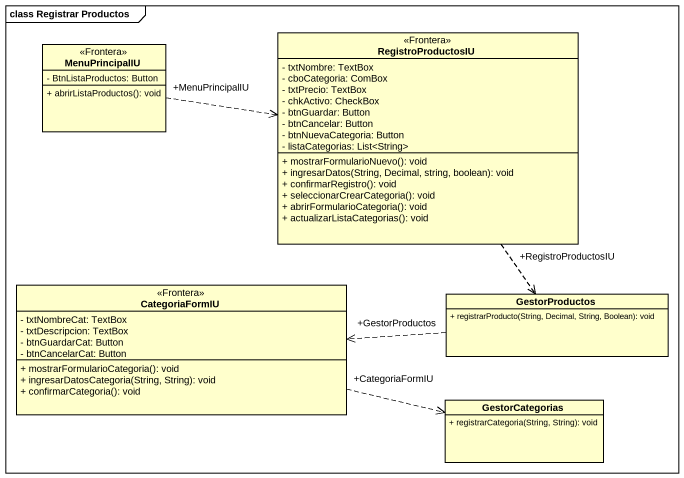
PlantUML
@startuml
mainframe class Registrar Productos
hide circle
hide empty members
skinparam classAttributeIconSize 0
class RegistroProductosIU <<Frontera>> {
  - txtNombre: TextBox
  - cboCategoria: ComBox
  - txtPrecio: TextBox
  - chkActivo: CheckBox
  - btnGuardar: Button
  - btnCancelar: Button
  - btnNuevaCategoria: Button
  - listaCategorias: List<String>
  + mostrarFormularioNuevo(): void
  + ingresarDatos(String, Decimal, string, boolean): void
  + confirmarRegistro(): void
  + seleccionarCrearCategoria(): void
  + abrirFormularioCategoria(): void
  + actualizarListaCategorias(): void
}
class MenuPrincipalIU <<Frontera>> {
  - BtnListaProductos: Button
  + abrirListaProductos(): void
}
class CategoriaFormIU <<Frontera>> {
  - txtNombreCat: TextBox
  - txtDescripcion: TextBox
  - btnGuardarCat: Button
  - btnCancelarCat: Button
  + mostrarFormularioCategoria(): void
  + ingresarDatosCategoria(String, String): void
  + confirmarCategoria(): void
}
class GestorProductos {
  + registrarProducto(String, Decimal, String, Boolean): void
}
class GestorCategorias {
  + registrarCategoria(String, String): void
}
RegistroProductosIU "+RegistroProductosIU" ..> GestorProductos
MenuPrincipalIU "+MenuPrincipalIU" .right.> RegistroProductosIU
CategoriaFormIU "+CategoriaFormIU" .right.> GestorCategorias
GestorProductos "+GestorProductos" .left.> CategoriaFormIU
@enduml
